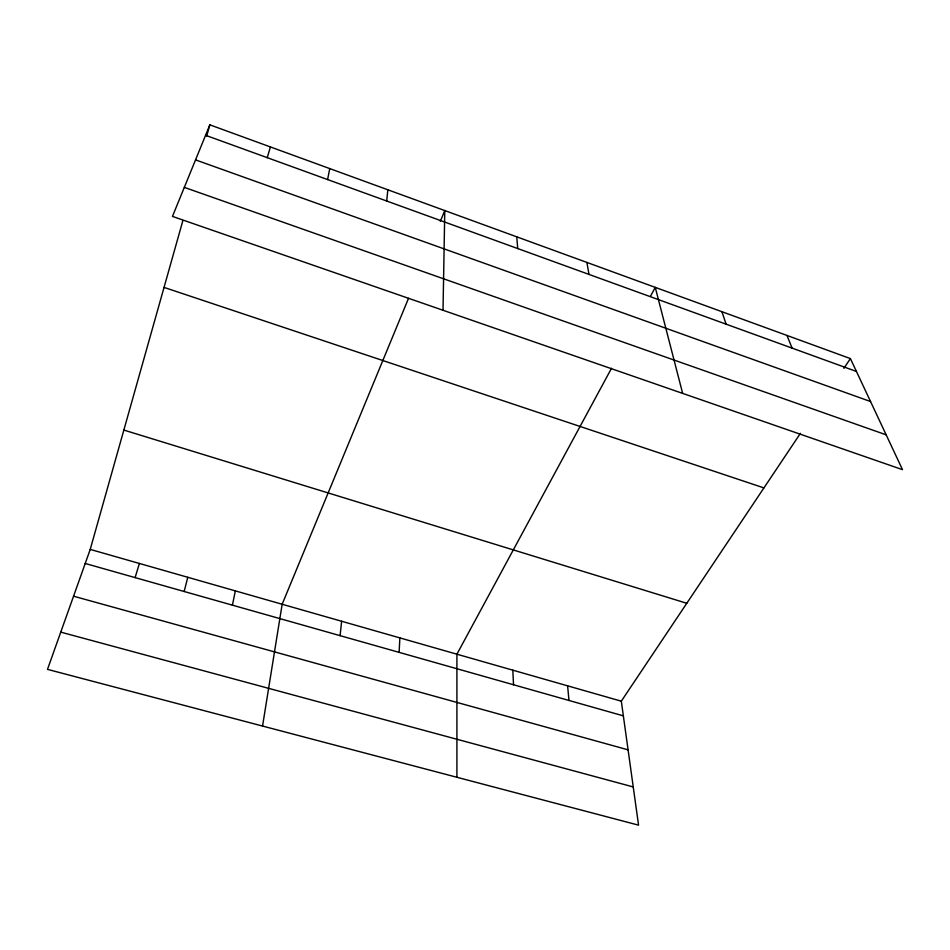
<?xml version="1.0" encoding="UTF-8"?>
<svg xmlns="http://www.w3.org/2000/svg" width="950" height="950" viewBox="0 0 950 950"><rect width="100%" height="100%" fill="white"/><g stroke="black" fill="none" stroke-linecap="round" stroke-linejoin="round"><path stroke-width="1.43" d="M456.914 777.278L456.914 654.194L611.527 368.267M443.021 310.27L444.778 210.567L440.313 221.374M399.119 652.365L399.867 637.901M386.697 201.008L387.849 189.798M340.112 635.657L341.62 621.252M262.544 726.049L282.162 604.259L408.536 298.3M327.596 179.562L329.745 168.589M232.406 605.162L235.351 590.888M184.158 591.494L187.779 577.291M800.411 433.354L621.312 701.183L638.554 825.158L47.5 669.37L90.226 549.409L182.899 220.483M206.708 136.004L209.855 124.842L850.404 358.589L902.5 469.656L172.461 216.41L209.855 124.842M267.235 157.664L270.418 146.941M135.102 577.612L139.401 563.469M650.418 296.364L655.262 287.387L682.658 393.395M843.861 368.374L850.404 358.589M60.764 632.13L633.246 786.944M73.554 596.196L628.081 749.847M85.215 563.481L623.354 715.861M90.226 549.409L621.312 701.183M123.844 430.065L686.779 603.274M164.041 287.399L763.931 487.908M184.312 187.376L886.172 434.839M195.534 159.885L870.544 401.541M205.58 135.292L856.437 371.462M786.956 335.445L792.086 348.104M721.929 311.707L726.097 324.164M586.898 262.438L588.988 274.419M567.601 685.829L568.991 700.471M516.753 236.835L517.738 248.556M512.81 670.178L513.523 684.76"/></g></svg>
